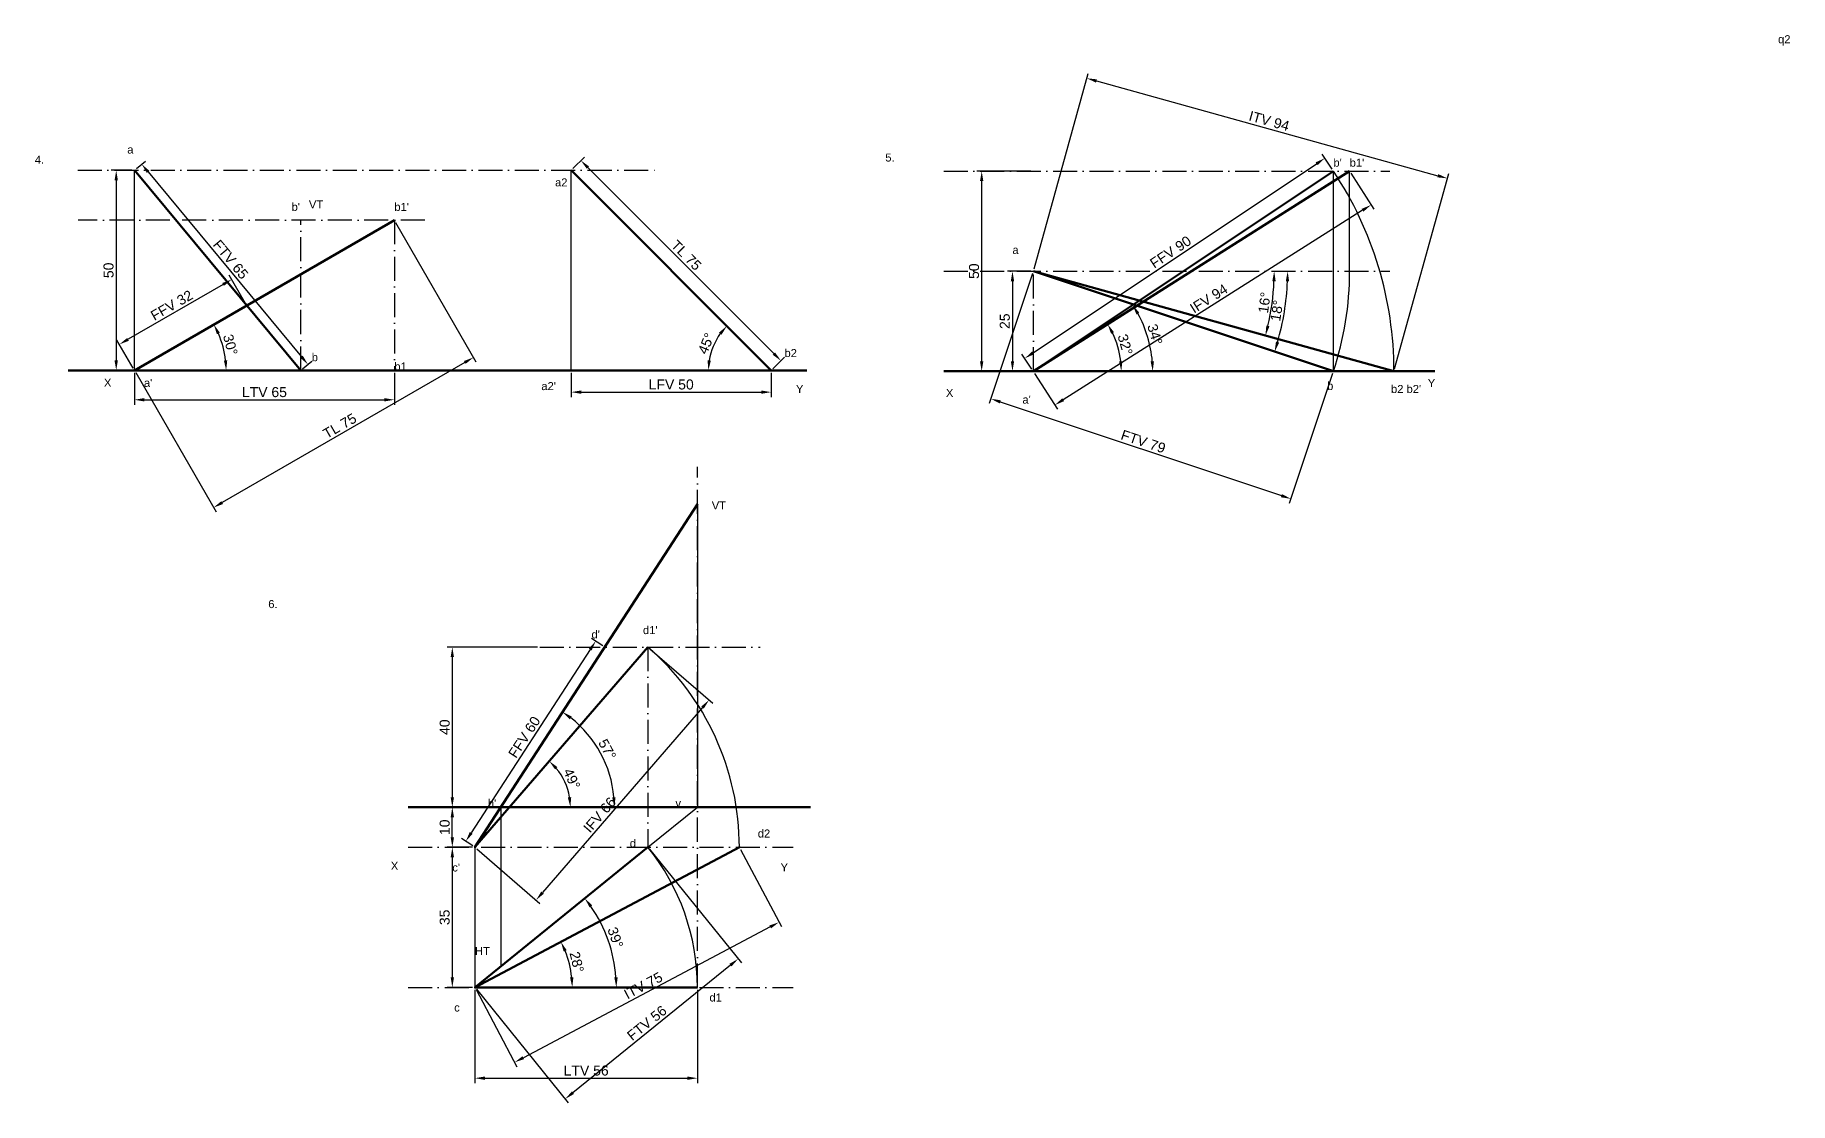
# Model space of a CAD drawing. Header units: millimetres. Extents: x 1097 to 1596, y 1025 to 1725.
# Drawn here: x 1106.7 to 1545.3, y 1025.4 to 1292.1 of the extents above; entities that cross this region are included whole.
import ezdxf

# ---------------------------------------------------------------- set-up
doc = ezdxf.new("R2010")
doc.units = ezdxf.units.MM
doc.header["$LTSCALE"] = 0.5
doc.linetypes.add('ACAD_ISO10W100', pattern=[18, 12, -3, 0, -3])
doc.styles.get("Standard").update_dxf_attribs({"font": 'arial.ttf'})
doc.dimstyles.new('ISO-25', dxfattribs={"dimtxt": 2.5, "dimasz": 2.5, "dimexe": 1.25, "dimexo": 0.625, "dimtad": 1, "dimdec": 0, "dimtxsty": 'Standard', "dimcen": 2.5, "dimadec": 0, "dimazin": 0, "dimtfac": 1, "dimtdec": 0, "dimtmove": 0, "dimatfit": 3, "dimfxl": 1, "dimarcsym": 0})

# ---------------------------------------------------------------- blocks, each defined once
blk = doc.blocks.new('*D107')
at = {"color": 0, "lineweight": -2, "transparency": 16777216}
for p, q in [((1130.95, 1258.34), (1125.76, 1258.34)), ((1127.01, 1255.84), (1127.01, 1210.84)), ((1130.95, 1208.34), (1125.76, 1208.34))]:
    blk.add_line(p, q, dxfattribs=at)
at = {"color": 0, "transparency": 16777216}
for points in [[(1126.59, 1255.84), (1127.42, 1255.84), (1127.01, 1258.34)], [(1126.59, 1210.84), (1127.42, 1210.84), (1127.01, 1208.34)]]:
    blk.add_solid(points, dxfattribs=at)
at = {"layer": 'Defpoints', "color": 0, "transparency": 16777216}
for p in [(1131.57, 1258.34), (1127.01, 1208.34), (1131.57, 1208.34)]:
    blk.add_point(p, dxfattribs=at)
at = {"color": 0, "transparency": 16777216, "insert": (1125.1, 1233.34), "char_height": 2.5, "attachment_point": 5, "rotation": 90}
blk.add_mtext('50', dxfattribs=at)
blk = doc.blocks.new('*D108')
at = {"color": 0, "lineweight": -2, "transparency": 16777216}
for p, q in [((1132.05, 1258.74), (1134.35, 1260.65)), ((1134.99, 1257.92), (1173.32, 1211.77)), ((1173.59, 1208.74), (1175.88, 1210.65))]:
    blk.add_line(p, q, dxfattribs=at)
at = {"color": 0, "transparency": 16777216}
for points in [[(1135.31, 1258.19), (1134.67, 1257.66), (1133.39, 1259.85)], [(1173.64, 1212.04), (1173, 1211.5), (1174.92, 1209.85)]]:
    blk.add_solid(points, dxfattribs=at)
at = {"layer": 'Defpoints', "color": 0, "transparency": 16777216}
for p in [(1131.57, 1258.34), (1173.11, 1208.34), (1174.92, 1209.85)]:
    blk.add_point(p, dxfattribs=at)
at = {"color": 0, "transparency": 16777216, "insert": (1155.62, 1236.06), "char_height": 2.5, "attachment_point": 5, "rotation": 309.7151}
blk.add_mtext('FTV 65', dxfattribs=at)
blk = doc.blocks.new('*D109')
at = {"color": 0, "lineweight": -2, "transparency": 16777216}
blk.add_arc((1290.72, 1208.34), 15.7, 144.1343, 170.8657, dxfattribs=at)
at = {"color": 0, "transparency": 16777216}
for points in [[(1277.68, 1217.81), (1278.31, 1217.27), (1279.62, 1219.44)], [(1275.64, 1210.8), (1274.8, 1210.86), (1275.02, 1208.34)]]:
    blk.add_solid(points, dxfattribs=at)
at = {"layer": 'Defpoints', "color": 0, "transparency": 16777216}
for p in [(1240.72, 1258.34), (1277.12, 1216.19), (1240.72, 1208.34), (1290.72, 1208.34), (1290.72, 1208.34)]:
    blk.add_point(p, dxfattribs=at)
at = {"color": 0, "transparency": 16777216, "insert": (1274.46, 1215.07), "char_height": 2.5, "attachment_point": 5, "rotation": 67.5}
blk.add_mtext('45°', dxfattribs=at)
blk = doc.blocks.new('*D110')
at = {"color": 0, "lineweight": -2, "transparency": 16777216}
blk.add_arc((1131.57, 1208.34), 22.91, 6.2547, 23.7453, dxfattribs=at)
at = {"color": 0, "transparency": 16777216}
for points in [[(1152.17, 1217.38), (1152.92, 1217.75), (1151.42, 1219.8)], [(1154.76, 1210.86), (1153.93, 1210.81), (1154.49, 1208.34)]]:
    blk.add_solid(points, dxfattribs=at)
at = {"layer": 'Defpoints', "color": 0, "transparency": 16777216}
for p in [(1196.52, 1245.84), (1154.14, 1212.32), (1114.98, 1208.34), (1131.57, 1208.34), (1299.6, 1208.34)]:
    blk.add_point(p, dxfattribs=at)
at = {"color": 0, "transparency": 16777216, "insert": (1155.54, 1214.76), "char_height": 2.5, "attachment_point": 5, "rotation": 285}
blk.add_mtext('30°', dxfattribs=at)
blk = doc.blocks.new('*D104')
at = {"color": 0, "lineweight": -2, "transparency": 16777216}
for p, q in [((1241.16, 1258.78), (1244.03, 1261.65)), ((1291.38, 1212.53), (1244.92, 1259)), ((1291.16, 1208.78), (1294.03, 1211.65))]:
    blk.add_line(p, q, dxfattribs=at)
at = {"color": 0, "transparency": 16777216}
for points in [[(1245.21, 1259.29), (1244.62, 1258.7), (1243.15, 1260.77)], [(1291.67, 1212.83), (1291.09, 1212.24), (1293.15, 1210.77)]]:
    blk.add_solid(points, dxfattribs=at)
at = {"layer": 'Defpoints', "color": 0, "transparency": 16777216}
for p in [(1243.15, 1260.77), (1240.72, 1258.34), (1290.72, 1208.34)]:
    blk.add_point(p, dxfattribs=at)
at = {"color": 0, "transparency": 16777216, "insert": (1269.49, 1237.11), "char_height": 2.5, "attachment_point": 5, "rotation": 315}
blk.add_mtext('TL 75', dxfattribs=at)
blk = doc.blocks.new('*D105')
at = {"color": 0, "lineweight": -2, "transparency": 16777216}
for p, q in [((1240.72, 1207.71), (1240.72, 1201.67)), ((1290.72, 1207.71), (1290.72, 1201.67)), ((1243.22, 1202.92), (1288.22, 1202.92))]:
    blk.add_line(p, q, dxfattribs=at)
at = {"color": 0, "transparency": 16777216}
for points in [[(1243.22, 1203.34), (1243.22, 1202.5), (1240.72, 1202.92)], [(1288.22, 1203.34), (1288.22, 1202.5), (1290.72, 1202.92)]]:
    blk.add_solid(points, dxfattribs=at)
at = {"layer": 'Defpoints', "color": 0, "transparency": 16777216}
for p in [(1240.72, 1208.34), (1290.72, 1208.34), (1290.72, 1202.92)]:
    blk.add_point(p, dxfattribs=at)
at = {"color": 0, "transparency": 16777216, "insert": (1265.72, 1204.82), "char_height": 2.5, "attachment_point": 5}
blk.add_mtext('LFV 50', dxfattribs=at)
blk = doc.blocks.new('*D111')
at = {"color": 0, "lineweight": -2, "transparency": 16777216}
for p, q in [((1131.57, 1207.71), (1131.57, 1199.76)), ((1196.52, 1207.71), (1196.52, 1199.76)), ((1134.07, 1201.01), (1194.02, 1201.01))]:
    blk.add_line(p, q, dxfattribs=at)
at = {"color": 0, "transparency": 16777216}
for points in [[(1134.07, 1201.43), (1134.07, 1200.59), (1131.57, 1201.01)], [(1194.02, 1201.43), (1194.02, 1200.59), (1196.52, 1201.01)]]:
    blk.add_solid(points, dxfattribs=at)
at = {"layer": 'Defpoints', "color": 0, "transparency": 16777216}
for p in [(1131.57, 1208.34), (1196.52, 1208.34), (1196.52, 1201.01)]:
    blk.add_point(p, dxfattribs=at)
at = {"color": 0, "transparency": 16777216, "insert": (1164.05, 1202.91), "char_height": 2.5, "attachment_point": 5}
blk.add_mtext('LTV 65', dxfattribs=at)
blk = doc.blocks.new('*D112')
at = {"color": 0, "lineweight": -2, "transparency": 16777216}
for p, q in [((1153.71, 1229.81), (1129.97, 1216.11)), ((1159.33, 1225.09), (1155.25, 1232.15)), ((1131.26, 1208.88), (1127.18, 1215.94))]:
    blk.add_line(p, q, dxfattribs=at)
at = {"color": 0, "transparency": 16777216}
for points in [[(1153.51, 1230.18), (1153.92, 1229.45), (1155.88, 1231.06)], [(1129.77, 1216.47), (1130.18, 1215.75), (1127.81, 1214.86)]]:
    blk.add_solid(points, dxfattribs=at)
at = {"layer": 'Defpoints', "color": 0, "transparency": 16777216}
for p in [(1159.64, 1224.55), (1127.81, 1214.86), (1131.57, 1208.34)]:
    blk.add_point(p, dxfattribs=at)
at = {"color": 0, "transparency": 16777216, "insert": (1140.89, 1224.61), "char_height": 2.5, "attachment_point": 5, "rotation": 30}
blk.add_mtext('FFV 32', dxfattribs=at)
blk = doc.blocks.new('*D106')
at = {"color": 0, "lineweight": -2, "transparency": 16777216}
for p, q in [((1196.84, 1245.3), (1216.92, 1210.51)), ((1131.89, 1207.8), (1151.97, 1173.01)), ((1214.13, 1210.34), (1153.51, 1175.34))]:
    blk.add_line(p, q, dxfattribs=at)
at = {"color": 0, "transparency": 16777216}
for points in [[(1213.93, 1210.7), (1214.34, 1209.98), (1216.3, 1211.59)], [(1153.3, 1175.7), (1153.72, 1174.98), (1151.35, 1174.09)]]:
    blk.add_solid(points, dxfattribs=at)
at = {"layer": 'Defpoints', "color": 0, "transparency": 16777216}
for p in [(1196.52, 1245.84), (1131.57, 1208.34), (1151.35, 1174.09)]:
    blk.add_point(p, dxfattribs=at)
at = {"color": 0, "transparency": 16777216, "insert": (1182.88, 1194.48), "char_height": 2.5, "attachment_point": 5, "rotation": 30}
blk.add_mtext('TL 75', dxfattribs=at)
blk = doc.blocks.new('*D123')
at = {"color": 0, "lineweight": -2, "transparency": 16777216}
for p, q in [((1355.6, 1233.13), (1349.76, 1233.13)), ((1351.01, 1230.63), (1351.01, 1210.63)), ((1355.6, 1208.13), (1349.76, 1208.13))]:
    blk.add_line(p, q, dxfattribs=at)
at = {"color": 0, "transparency": 16777216}
for points in [[(1350.6, 1230.63), (1351.43, 1230.63), (1351.01, 1233.13)], [(1350.6, 1210.63), (1351.43, 1210.63), (1351.01, 1208.13)]]:
    blk.add_solid(points, dxfattribs=at)
at = {"layer": 'Defpoints', "color": 0, "transparency": 16777216}
for p in [(1356.23, 1233.13), (1351.01, 1208.13), (1356.23, 1208.13)]:
    blk.add_point(p, dxfattribs=at)
at = {"color": 0, "transparency": 16777216, "insert": (1349.11, 1220.63), "char_height": 2.5, "attachment_point": 5, "rotation": 90}
blk.add_mtext('25', dxfattribs=at)
blk = doc.blocks.new('*D124')
at = {"color": 0, "lineweight": -2, "transparency": 16777216}
for p, q in [((1355.6, 1258.13), (1342.07, 1258.13)), ((1343.32, 1210.63), (1343.32, 1255.63)), ((1355.6, 1208.13), (1342.07, 1208.13))]:
    blk.add_line(p, q, dxfattribs=at)
at = {"color": 0, "transparency": 16777216}
for points in [[(1342.9, 1255.63), (1343.73, 1255.63), (1343.32, 1258.13)], [(1342.9, 1210.63), (1343.73, 1210.63), (1343.32, 1208.13)]]:
    blk.add_solid(points, dxfattribs=at)
at = {"layer": 'Defpoints', "color": 0, "transparency": 16777216}
for p in [(1343.32, 1258.13), (1356.23, 1258.13), (1356.23, 1208.13)]:
    blk.add_point(p, dxfattribs=at)
at = {"color": 0, "transparency": 16777216, "insert": (1341.41, 1233.13), "char_height": 2.5, "attachment_point": 5, "rotation": 90}
blk.add_mtext('50', dxfattribs=at)
blk = doc.blocks.new('*D125')
at = {"color": 0, "lineweight": -2, "transparency": 16777216}
for p, q in [((1356.17, 1212.73), (1427.01, 1259.96)), ((1430.88, 1258.65), (1428.39, 1262.39)), ((1355.88, 1208.65), (1353.39, 1212.39))]:
    blk.add_line(p, q, dxfattribs=at)
at = {"color": 0, "transparency": 16777216}
for points in [[(1426.77, 1260.31), (1427.24, 1259.61), (1429.09, 1261.35)], [(1355.94, 1213.08), (1356.4, 1212.39), (1354.09, 1211.35)]]:
    blk.add_solid(points, dxfattribs=at)
at = {"layer": 'Defpoints', "color": 0, "transparency": 16777216}
for p in [(1429.09, 1261.35), (1431.23, 1258.13), (1356.23, 1208.13)]:
    blk.add_point(p, dxfattribs=at)
at = {"color": 0, "transparency": 16777216, "insert": (1390.53, 1237.93), "char_height": 2.5, "attachment_point": 5, "rotation": 33.6901}
blk.add_mtext('FFV 90', dxfattribs=at)
blk = doc.blocks.new('*D126')
at = {"color": 0, "lineweight": -2, "transparency": 16777216}
for p, q in [((1435.62, 1257.6), (1441.3, 1248.63)), ((1438.52, 1248.35), (1363.68, 1201.02)), ((1356.56, 1207.6), (1362.24, 1198.63))]:
    blk.add_line(p, q, dxfattribs=at)
at = {"color": 0, "transparency": 16777216}
for points in [[(1438.29, 1248.7), (1438.74, 1248), (1440.63, 1249.68)], [(1363.46, 1201.37), (1363.91, 1200.67), (1361.57, 1199.68)]]:
    blk.add_solid(points, dxfattribs=at)
at = {"layer": 'Defpoints', "color": 0, "transparency": 16777216}
for p in [(1435.29, 1258.13), (1356.23, 1208.13), (1361.57, 1199.68)]:
    blk.add_point(p, dxfattribs=at)
at = {"color": 0, "lineweight": 60, "transparency": 16777216, "insert": (1400.08, 1226.29), "char_height": 2.5, "attachment_point": 5, "rotation": 32.3115}
blk.add_mtext('IFV 94', dxfattribs=at)
blk = doc.blocks.new('*D127')
at = {"color": 0, "lineweight": -2, "transparency": 16777216}
for p, q in [((1356.03, 1232.54), (1345.21, 1200.08)), ((1431.03, 1207.54), (1420.21, 1175.08)), ((1347.98, 1200.48), (1418.23, 1177.06))]:
    blk.add_line(p, q, dxfattribs=at)
at = {"color": 0, "transparency": 16777216}
for points in [[(1348.11, 1200.87), (1347.85, 1200.08), (1345.61, 1201.27)], [(1418.37, 1177.45), (1418.1, 1176.66), (1420.61, 1176.27)]]:
    blk.add_solid(points, dxfattribs=at)
at = {"layer": 'Defpoints', "color": 0, "transparency": 16777216}
for p in [(1356.23, 1233.13), (1431.23, 1208.13), (1420.61, 1176.27)]:
    blk.add_point(p, dxfattribs=at)
at = {"color": 0, "transparency": 16777216, "insert": (1383.71, 1190.57), "char_height": 2.5, "attachment_point": 5, "rotation": 341.5651}
blk.add_mtext('FTV 79', dxfattribs=at)
blk = doc.blocks.new('*D128')
at = {"color": 0, "lineweight": -2, "transparency": 16777216}
for p, q in [((1356.4, 1233.73), (1369.93, 1282.52)), ((1372, 1280.65), (1457.32, 1256.98)), ((1446.53, 1208.73), (1460.06, 1257.52))]:
    blk.add_line(p, q, dxfattribs=at)
at = {"color": 0, "transparency": 16777216}
for points in [[(1372.11, 1281.05), (1371.89, 1280.24), (1369.59, 1281.31)], [(1457.43, 1257.38), (1457.21, 1256.58), (1459.73, 1256.31)]]:
    blk.add_solid(points, dxfattribs=at)
at = {"layer": 'Defpoints', "color": 0, "transparency": 16777216}
for p in [(1459.73, 1256.31), (1356.23, 1233.13), (1446.37, 1208.13)]:
    blk.add_point(p, dxfattribs=at)
at = {"color": 0, "transparency": 16777216, "insert": (1415.17, 1270.65), "char_height": 2.5, "attachment_point": 5, "rotation": 344.4986}
blk.add_mtext('ITV 94', dxfattribs=at)
blk = doc.blocks.new('*D129')
at = {"color": 0, "lineweight": -2, "transparency": 16777216}
blk.add_arc((1356.23, 1233.13), 60.2, 346.8781, 357.6206, dxfattribs=at)
at = {"color": 0, "transparency": 16777216}
for points in [[(1415.96, 1230.64), (1416.8, 1230.62), (1416.43, 1233.13)], [(1415.26, 1219.36), (1414.46, 1219.57), (1414.24, 1217.04)]]:
    blk.add_solid(points, dxfattribs=at)
at = {"layer": 'Defpoints', "color": 0, "transparency": 16777216}
for p in [(1333.88, 1233.13), (1356.23, 1233.13), (1445.37, 1233.13), (1415.45, 1222.33), (1446.37, 1208.13)]:
    blk.add_point(p, dxfattribs=at)
at = {"color": 0, "transparency": 16777216, "insert": (1414, 1225.27), "char_height": 2.5, "attachment_point": 5, "rotation": 82.2493}
blk.add_mtext('16°', dxfattribs=at)
blk = doc.blocks.new('*D130')
at = {"color": 0, "lineweight": -2, "transparency": 16777216}
blk.add_arc((1356.23, 1233.13), 63.57, 343.8185, 357.7465, dxfattribs=at)
at = {"color": 0, "transparency": 16777216}
for points in [[(1419.33, 1230.64), (1420.16, 1230.62), (1419.8, 1233.13)], [(1417.68, 1215.29), (1416.88, 1215.54), (1416.53, 1213.03)]]:
    blk.add_solid(points, dxfattribs=at)
at = {"layer": 'Defpoints', "color": 0, "transparency": 16777216}
for p in [(1333.88, 1233.13), (1356.23, 1233.13), (1445.37, 1233.13), (1418.34, 1219.6), (1431.23, 1208.13)]:
    blk.add_point(p, dxfattribs=at)
at = {"color": 0, "transparency": 16777216, "insert": (1417.1, 1223.25), "char_height": 2.5, "attachment_point": 5, "rotation": 80.7825}
blk.add_mtext('18°', dxfattribs=at)
blk = doc.blocks.new('*D131')
at = {"color": 0, "lineweight": -2, "transparency": 16777216}
blk.add_arc((1356.23, 1208.13), 21.99, 6.5188, 25.7927, dxfattribs=at)
at = {"color": 0, "transparency": 16777216}
for points in [[(1375.66, 1217.5), (1376.39, 1217.9), (1374.81, 1219.88)], [(1378.49, 1210.65), (1377.66, 1210.6), (1378.21, 1208.13)]]:
    blk.add_solid(points, dxfattribs=at)
at = {"layer": 'Defpoints', "color": 0, "transparency": 16777216}
for p in [(1435.29, 1258.13), (1377.83, 1212.24), (1356.23, 1208.13), (1356.23, 1208.13), (1431.23, 1208.13)]:
    blk.add_point(p, dxfattribs=at)
at = {"color": 0, "transparency": 16777216, "insert": (1379.17, 1214.78), "char_height": 2.5, "attachment_point": 5, "rotation": 286.1558}
blk.add_mtext('32°', dxfattribs=at)
blk = doc.blocks.new('*D132')
at = {"color": 0, "lineweight": -2, "transparency": 16777216}
blk.add_arc((1356.23, 1208.13), 29.84, 4.802, 28.8881, dxfattribs=at)
at = {"color": 0, "transparency": 16777216}
for points in [[(1382, 1222.33), (1382.71, 1222.76), (1381.05, 1224.68)], [(1386.38, 1210.65), (1385.54, 1210.61), (1386.07, 1208.13)]]:
    blk.add_solid(points, dxfattribs=at)
at = {"layer": 'Defpoints', "color": 0, "transparency": 16777216}
for p in [(1431.23, 1258.13), (1385.49, 1213.94), (1356.23, 1208.13), (1356.23, 1208.13), (1431.23, 1208.13)]:
    blk.add_point(p, dxfattribs=at)
at = {"color": 0, "transparency": 16777216, "insert": (1386.61, 1217.33), "char_height": 2.5, "attachment_point": 5, "rotation": 286.845}
blk.add_mtext('34°', dxfattribs=at)
blk = doc.blocks.new('*D134')
at = {"color": 0, "lineweight": -2, "transparency": 16777216}
for p, q in [((1216.03, 1089.23), (1209.76, 1089.23)), ((1211.01, 1086.73), (1211.01, 1056.73)), ((1216.03, 1054.23), (1209.76, 1054.23))]:
    blk.add_line(p, q, dxfattribs=at)
at = {"color": 0, "transparency": 16777216}
for points in [[(1210.6, 1086.73), (1211.43, 1086.73), (1211.01, 1089.23)], [(1210.6, 1056.73), (1211.43, 1056.73), (1211.01, 1054.23)]]:
    blk.add_solid(points, dxfattribs=at)
at = {"layer": 'Defpoints', "color": 0, "transparency": 16777216}
for p in [(1216.65, 1089.23), (1211.01, 1054.23), (1216.65, 1054.23)]:
    blk.add_point(p, dxfattribs=at)
at = {"color": 0, "transparency": 16777216, "insert": (1209.11, 1071.73), "char_height": 2.5, "attachment_point": 5, "rotation": 90}
blk.add_mtext('35', dxfattribs=at)
blk = doc.blocks.new('*D135')
at = {"color": 0, "lineweight": -2, "transparency": 16777216}
for p, q in [((1216.03, 1099.23), (1209.76, 1099.23)), ((1211.01, 1091.73), (1211.01, 1096.73)), ((1216.03, 1089.23), (1209.76, 1089.23))]:
    blk.add_line(p, q, dxfattribs=at)
at = {"color": 0, "transparency": 16777216}
for points in [[(1210.6, 1096.73), (1211.43, 1096.73), (1211.01, 1099.23)], [(1210.6, 1091.73), (1211.43, 1091.73), (1211.01, 1089.23)]]:
    blk.add_solid(points, dxfattribs=at)
at = {"layer": 'Defpoints', "color": 0, "transparency": 16777216}
for p in [(1211.01, 1099.23), (1216.65, 1099.23), (1216.65, 1089.23)]:
    blk.add_point(p, dxfattribs=at)
at = {"color": 0, "transparency": 16777216, "insert": (1209.11, 1094.23), "char_height": 2.5, "attachment_point": 5, "rotation": 90}
blk.add_mtext('10', dxfattribs=at)
blk = doc.blocks.new('*D136')
at = {"color": 0, "lineweight": -2, "transparency": 16777216}
for p, q in [((1232.28, 1139.23), (1209.76, 1139.23)), ((1211.01, 1136.73), (1211.01, 1101.73)), ((1232.28, 1099.23), (1209.76, 1099.23))]:
    blk.add_line(p, q, dxfattribs=at)
at = {"color": 0, "transparency": 16777216}
for points in [[(1210.6, 1136.73), (1211.43, 1136.73), (1211.01, 1139.23)], [(1210.6, 1101.73), (1211.43, 1101.73), (1211.01, 1099.23)]]:
    blk.add_solid(points, dxfattribs=at)
at = {"layer": 'Defpoints', "color": 0, "transparency": 16777216}
for p in [(1232.9, 1139.23), (1211.01, 1099.23), (1232.9, 1099.23)]:
    blk.add_point(p, dxfattribs=at)
at = {"color": 0, "transparency": 16777216, "insert": (1209.11, 1119.23), "char_height": 2.5, "attachment_point": 5, "rotation": 90}
blk.add_mtext('40', dxfattribs=at)
blk = doc.blocks.new('*D137')
at = {"color": 0, "lineweight": -2, "transparency": 16777216}
for p, q in [((1260.37, 1138.83), (1276.12, 1125.2)), ((1273.54, 1124.13), (1233.57, 1077.91)), ((1217.13, 1088.83), (1232.88, 1075.2))]:
    blk.add_line(p, q, dxfattribs=at)
at = {"color": 0, "transparency": 16777216}
for points in [[(1273.23, 1124.4), (1273.86, 1123.86), (1275.18, 1126.02)], [(1233.25, 1078.18), (1233.88, 1077.64), (1231.93, 1076.02)]]:
    blk.add_solid(points, dxfattribs=at)
at = {"layer": 'Defpoints', "color": 0, "transparency": 16777216}
for p in [(1259.9, 1139.23), (1216.65, 1089.23), (1231.93, 1076.02)]:
    blk.add_point(p, dxfattribs=at)
at = {"color": 0, "transparency": 16777216, "insert": (1247.85, 1097.33), "char_height": 2.5, "attachment_point": 5, "rotation": 49.143}
blk.add_mtext('IFV 66', dxfattribs=at)
blk = doc.blocks.new('*D138')
at = {"color": 0, "lineweight": -2, "transparency": 16777216}
for p, q in [((1248.6, 1139.58), (1245.79, 1141.4)), ((1245.48, 1138.62), (1215.73, 1092.81)), ((1216.13, 1089.58), (1213.32, 1091.4))]:
    blk.add_line(p, q, dxfattribs=at)
at = {"color": 0, "transparency": 16777216}
for points in [[(1245.13, 1138.85), (1245.83, 1138.39), (1246.84, 1140.72)], [(1215.38, 1093.04), (1216.08, 1092.59), (1214.37, 1090.72)]]:
    blk.add_solid(points, dxfattribs=at)
at = {"layer": 'Defpoints', "color": 0, "transparency": 16777216}
for p in [(1249.13, 1139.23), (1214.37, 1090.72), (1216.65, 1089.23)]:
    blk.add_point(p, dxfattribs=at)
at = {"color": 0, "transparency": 16777216, "insert": (1229.01, 1116.75), "char_height": 2.5, "attachment_point": 5, "rotation": 57}
blk.add_mtext('FFV 60', dxfattribs=at)
blk = doc.blocks.new('*D139')
at = {"color": 0, "lineweight": -2, "transparency": 16777216}
blk.add_arc((1225.3, 1099.23), 15.21, 9.4271, 39.7159, dxfattribs=at)
at = {"color": 0, "transparency": 16777216}
for points in [[(1236.71, 1108.66), (1237.3, 1109.25), (1235.25, 1110.74)], [(1240.73, 1101.76), (1239.89, 1101.69), (1240.52, 1099.23)]]:
    blk.add_solid(points, dxfattribs=at)
at = {"layer": 'Defpoints', "color": 0, "transparency": 16777216}
for p in [(1259.9, 1139.23), (1239.9, 1103.52), (1200.01, 1099.23), (1300.56, 1099.23), (1216.65, 1089.23)]:
    blk.add_point(p, dxfattribs=at)
at = {"color": 0, "transparency": 16777216, "insert": (1240.87, 1106.35), "char_height": 2.5, "attachment_point": 5, "rotation": 294.5715}
blk.add_mtext('49°', dxfattribs=at)
blk = doc.blocks.new('*D140')
at = {"color": 0, "lineweight": -2, "transparency": 16777216}
blk.add_arc((1223.15, 1099.23), 28.36, 5.0531, 51.9469, dxfattribs=at)
at = {"color": 0, "transparency": 16777216}
for points in [[(1240.38, 1121.22), (1240.87, 1121.9), (1238.59, 1123.02)], [(1251.81, 1101.75), (1250.98, 1101.71), (1251.5, 1099.23)]]:
    blk.add_solid(points, dxfattribs=at)
at = {"layer": 'Defpoints', "color": 0, "transparency": 16777216}
for p in [(1272.29, 1174.9), (1249.96, 1108.47), (1200.01, 1099.23), (1300.56, 1099.23), (1216.65, 1089.23)]:
    blk.add_point(p, dxfattribs=at)
at = {"color": 0, "transparency": 16777216, "insert": (1249.73, 1113.67), "char_height": 2.5, "attachment_point": 5, "rotation": 298.5}
blk.add_mtext('57°', dxfattribs=at)
blk = doc.blocks.new('*D141')
at = {"color": 0, "lineweight": -2, "transparency": 16777216}
blk.add_arc((1216.65, 1054.23), 24.33, 5.8895, 22.009, dxfattribs=at)
at = {"color": 0, "transparency": 16777216}
for points in [[(1238.84, 1063.18), (1239.59, 1063.53), (1238.16, 1065.62)], [(1241.27, 1056.75), (1240.44, 1056.71), (1240.99, 1054.23)]]:
    blk.add_solid(points, dxfattribs=at)
at = {"layer": 'Defpoints', "color": 0, "transparency": 16777216}
for p in [(1282.94, 1089.33), (1240.67, 1058.17), (1216.65, 1054.23), (1216.65, 1054.23), (1272.29, 1054.23)]:
    blk.add_point(p, dxfattribs=at)
at = {"color": 0, "transparency": 16777216, "insert": (1242.11, 1060.56), "char_height": 2.5, "attachment_point": 5, "rotation": 283.9493}
blk.add_mtext('28°', dxfattribs=at)
blk = doc.blocks.new('*D142')
at = {"color": 0, "lineweight": -2, "transparency": 16777216}
blk.add_arc((1216.65, 1054.23), 35.35, 4.0526, 34.9317, dxfattribs=at)
at = {"color": 0, "transparency": 16777216}
for points in [[(1245.31, 1074.23), (1245.97, 1074.73), (1244.13, 1076.48)], [(1252.34, 1056.75), (1251.5, 1056.72), (1252.01, 1054.23)]]:
    blk.add_solid(points, dxfattribs=at)
at = {"layer": 'Defpoints', "color": 0, "transparency": 16777216}
for p in [(1259.9, 1089.23), (1251.1, 1062.18), (1216.65, 1054.23), (1216.65, 1054.23), (1272.29, 1054.23)]:
    blk.add_point(p, dxfattribs=at)
at = {"color": 0, "transparency": 16777216, "insert": (1251.77, 1066.67), "char_height": 2.5, "attachment_point": 5, "rotation": 289.4921}
blk.add_mtext('39°', dxfattribs=at)
blk = doc.blocks.new('*D143')
at = {"color": 0, "lineweight": -2, "transparency": 16777216}
for p, q in [((1260.29, 1088.75), (1283.25, 1060.39)), ((1280.52, 1059.79), (1241.16, 1027.93)), ((1217.05, 1053.75), (1240, 1025.39))]:
    blk.add_line(p, q, dxfattribs=at)
at = {"color": 0, "transparency": 16777216}
for points in [[(1280.26, 1060.11), (1280.78, 1059.46), (1282.46, 1061.36)], [(1240.9, 1028.25), (1241.42, 1027.61), (1239.22, 1026.36)]]:
    blk.add_solid(points, dxfattribs=at)
at = {"layer": 'Defpoints', "color": 0, "transparency": 16777216}
for p in [(1259.9, 1089.23), (1216.65, 1054.23), (1239.22, 1026.36)]:
    blk.add_point(p, dxfattribs=at)
at = {"color": 0, "transparency": 16777216, "insert": (1259.64, 1045.34), "char_height": 2.5, "attachment_point": 5, "rotation": 38.9842}
blk.add_mtext('FTV 56', dxfattribs=at)
blk = doc.blocks.new('*D144')
at = {"color": 0, "lineweight": -2, "transparency": 16777216}
for p, q in [((1283.05, 1088.68), (1293.26, 1069.41)), ((1290.46, 1069.34), (1228.78, 1036.68)), ((1216.95, 1053.68), (1227.15, 1034.41))]:
    blk.add_line(p, q, dxfattribs=at)
at = {"color": 0, "transparency": 16777216}
for points in [[(1290.27, 1069.71), (1290.66, 1068.98), (1292.67, 1070.51)], [(1228.58, 1037.05), (1228.97, 1036.31), (1226.57, 1035.51)]]:
    blk.add_solid(points, dxfattribs=at)
at = {"layer": 'Defpoints', "color": 0, "transparency": 16777216}
for p in [(1282.76, 1089.23), (1216.65, 1054.23), (1226.57, 1035.51)]:
    blk.add_point(p, dxfattribs=at)
at = {"color": 0, "transparency": 16777216, "insert": (1258.73, 1054.69), "char_height": 2.5, "attachment_point": 5, "rotation": 27.8986}
blk.add_mtext('ITV 75', dxfattribs=at)
blk = doc.blocks.new('*D145')
at = {"color": 0, "lineweight": -2, "transparency": 16777216}
for p, q in [((1216.65, 1053.61), (1216.65, 1030.3)), ((1272.29, 1053.61), (1272.29, 1030.3)), ((1219.15, 1031.55), (1269.79, 1031.55))]:
    blk.add_line(p, q, dxfattribs=at)
at = {"color": 0, "transparency": 16777216}
for points in [[(1219.15, 1031.97), (1219.15, 1031.13), (1216.65, 1031.55)], [(1269.79, 1031.97), (1269.79, 1031.13), (1272.29, 1031.55)]]:
    blk.add_solid(points, dxfattribs=at)
at = {"layer": 'Defpoints', "color": 0, "transparency": 16777216}
for p in [(1216.65, 1054.23), (1272.29, 1054.23), (1272.29, 1031.55)]:
    blk.add_point(p, dxfattribs=at)
at = {"color": 0, "transparency": 16777216, "insert": (1244.47, 1033.45), "char_height": 2.5, "attachment_point": 5}
blk.add_mtext('LTV 56', dxfattribs=at)

msp = doc.modelspace()

# ---------------------------------------------------------------- linework, layer by layer
at = {"color": 1, "linetype": 'ACAD_ISO10W100'}
for p, q in [((1117.44, 1258.34), (1261.9, 1258.34)), ((1333.88, 1258.13), (1445.37, 1258.13)), ((1204.12, 1245.84), (1117.5, 1245.84)), ((1173.11, 1208.34), (1173.11, 1245.84)), ((1196.52, 1245.84), (1196.52, 1208.34)), ((1333.88, 1233.13), (1445.37, 1233.13)), ((1356.23, 1208.13), (1356.23, 1233.13)), ((1272.29, 1054.23), (1272.29, 1184.23)), ((1232.9, 1139.23), (1287.97, 1139.23)), ((1259.9, 1139.23), (1259.9, 1089.23)), ((1200.01, 1089.23), (1296.17, 1089.23)), ((1200.01, 1054.23), (1296.17, 1054.23))]:
    msp.add_line(p, q, dxfattribs=at)
for p, q in [((1131.57, 1208.34), (1131.57, 1258.34)), ((1240.72, 1208.34), (1240.72, 1258.34)), ((1431.23, 1208.13), (1431.23, 1258.13)), ((1435.29, 1233.13), (1435.29, 1258.13)), ((1272.29, 1174.9), (1272.29, 1099.23)), ((1223.15, 1099.23), (1223.15, 1059.49)), ((1259.9, 1089.23), (1272.29, 1099.23)), ((1216.65, 1089.23), (1216.65, 1054.23))]:
    msp.add_line(p, q)
at = {"lineweight": 70}
for p, q in [((1131.57, 1258.34), (1173.11, 1208.34)), ((1290.72, 1208.34), (1240.72, 1258.34)), ((1435.29, 1258.13), (1356.23, 1208.13)), ((1431.23, 1258.13), (1356.23, 1208.13)), ((1131.57, 1208.34), (1196.52, 1245.84)), ((1356.23, 1233.13), (1431.23, 1208.13)), ((1356.23, 1233.13), (1446.37, 1208.13)), ((1131.57, 1208.34), (1196.52, 1208.34)), ((1240.72, 1208.34), (1290.72, 1208.34)), ((1216.65, 1089.23), (1272.29, 1174.9)), ((1216.65, 1089.23), (1259.9, 1139.23)), ((1216.65, 1054.23), (1282.94, 1089.33)), ((1259.9, 1089.23), (1216.65, 1054.23)), ((1216.65, 1054.23), (1272.29, 1054.23))]:
    msp.add_line(p, q, dxfattribs=at)
at = {"lineweight": 50}
for p, q in [((1114.98, 1208.34), (1299.6, 1208.34)), ((1333.88, 1208.13), (1456.55, 1208.13)), ((1200.01, 1099.23), (1300.56, 1099.23))]:
    msp.add_line(p, q, dxfattribs=at)
at = {"lineweight": 60}
msp.add_line((1356.23, 1208.13), (1431.23, 1208.13), dxfattribs=at)
for centre, radius, start, end in [((1356.23, 1208.13), 90.14, 0, 33.6901), ((1356.23, 1233.13), 79.06, 341.5651, 0), ((1216.65, 1089.23), 66.11, 360, 49.143), ((1216.65, 1054.23), 55.63, 0, 38.9842)]:
    msp.add_arc(centre, radius, start, end)

# ---------------------------------------------------------------- texts
for s, p in [('q2', (1542.36, 1290.07)), ('a', (1129.77, 1262.51)), ('4.', (1106.67, 1259.99)), ('5.', (1319.23, 1260.52)), ("b'", (1431.23, 1259.24)), ("b1'", (1435.29, 1259.24)), ('a2', (1236.69, 1254.31)), ("b'", (1170.84, 1248.19)), ('VT', (1175.17, 1248.79)), ("b1'", (1196.52, 1248.19)), ('a', (1351.01, 1237.44)), ('b', (1175.88, 1210.65)), ('b2', (1294.03, 1211.68)), ('X', (1123.94, 1204.28)), ("a'", (1133.94, 1204.24)), ('b1', (1196.52, 1208.34)), ('Y', (1454.81, 1204.2)), ("a2'", (1233.26, 1203.43)), ('Y', (1296.9, 1202.71)), ('X', (1334.38, 1201.72)), ("a'", (1353.5, 1200.05)), ('b', (1429.66, 1203.48)), ("b2 b2'", (1445.62, 1202.71)), ('VT', (1275.86, 1173.61)), ('6.', (1165.01, 1148.98)), ("d'", (1245.79, 1141.4)), ("d1'", (1258.66, 1142.48)), ("h'", (1219.9, 1099.23)), ('v', (1266.78, 1099.23)), ('d2', (1287.36, 1091.67)), ('d', (1255.37, 1089.23)), ('X', (1195.64, 1083.61)), ("c'", (1211.01, 1083.18)), ('Y', (1293.06, 1083.22)), ('HT', (1216.65, 1062.33)), ('d1', (1275.28, 1050.71)), ('c', (1211.49, 1048.2))]:
    msp.add_text(s, height=2).set_placement(p)

# ---------------------------------------------------------------- dimensions: what is measured, and where the dimension line sits
for p1, p2, distance, text, picture, middle in [((1356.23, 1233.13), (1446.37, 1208.13), 50, 'ITV <>', '*D128', (1415.17, 1270.65)), ((1131.57, 1258.34), (1173.11, 1208.34), 2.36, 'FTV <>', '*D108', (1155.62, 1236.06)), ((1290.72, 1208.34), (1240.72, 1258.34), -3.43, 'TL 75', '*D104', (1269.49, 1237.11)), ((1356.23, 1208.13), (1431.23, 1258.13), 3.86, 'FFV <>', '*D125', (1390.53, 1237.93)), ((1196.52, 1245.84), (1131.57, 1208.34), 39.55, 'TL <>', '*D106', (1182.88, 1194.48)), ((1356.23, 1233.13), (1431.23, 1208.13), -33.59, 'FTV <>', '*D127', (1383.71, 1190.57)), ((1159.64, 1224.55), (1131.57, 1208.34), -7.53, 'FFV <>', '*D112', (1140.89, 1224.61)), ((1249.13, 1139.23), (1216.65, 1089.23), -2.72, 'FFV <>', '*D138', (1229.01, 1116.75)), ((1259.9, 1089.23), (1216.65, 1054.23), 35.86, 'FTV <>', '*D143', (1259.64, 1045.34)), ((1282.76, 1089.23), (1216.65, 1054.23), 21.18, 'ITV <>', '*D144', (1258.73, 1054.69))]:
    dim = msp.add_aligned_dim(p1=p1, p2=p2, distance=distance, text=text, dimstyle='ISO-25')
    dim.commit()
    dim.dimension.update_dxf_attribs({"geometry": picture, "text_midpoint": middle})
for p1, p2, distance, picture, middle in [((1131.57, 1258.34), (1131.57, 1208.34), -4.57, '*D107', (1125.1, 1233.34)), ((1356.23, 1208.13), (1356.23, 1258.13), 12.91, '*D124', (1341.41, 1233.13)), ((1356.23, 1233.13), (1356.23, 1208.13), -5.21, '*D123', (1349.11, 1220.63)), ((1232.9, 1139.23), (1232.9, 1099.23), -21.89, '*D136', (1209.11, 1119.23)), ((1216.65, 1089.23), (1216.65, 1099.23), 5.64, '*D135', (1209.11, 1094.23)), ((1216.65, 1089.23), (1216.65, 1054.23), -5.64, '*D134', (1209.11, 1071.73))]:
    dim = msp.add_aligned_dim(p1=p1, p2=p2, distance=distance, dimstyle='ISO-25')
    dim.commit()
    dim.dimension.update_dxf_attribs({"geometry": picture, "text_midpoint": middle})
for base, line1, line2, picture, middle in [((1277.12, 1216.19), ((1240.72, 1208.34), (1290.72, 1208.34)), ((1290.72, 1208.34), (1240.72, 1258.34)), '*D109', (1274.46, 1215.07)), ((1377.83, 1212.24), ((1435.29, 1258.13), (1356.23, 1208.13)), ((1356.23, 1208.13), (1431.23, 1208.13)), '*D131', (1379.17, 1214.78)), ((1385.49, 1213.94), ((1431.23, 1258.13), (1356.23, 1208.13)), ((1356.23, 1208.13), (1431.23, 1208.13)), '*D132', (1386.61, 1217.33)), ((1154.14, 1212.32), ((1114.98, 1208.34), (1299.6, 1208.34)), ((1131.57, 1208.34), (1196.52, 1245.84)), '*D110', (1155.54, 1214.76)), ((1415.45, 1222.33), ((1356.23, 1233.13), (1446.37, 1208.13)), ((1333.88, 1233.13), (1445.37, 1233.13)), '*D129', (1414, 1225.27)), ((1418.34, 1219.6), ((1356.23, 1233.13), (1431.23, 1208.13)), ((1333.88, 1233.13), (1445.37, 1233.13)), '*D130', (1417.1, 1223.25)), ((1249.96, 1108.47), ((1216.65, 1089.23), (1272.29, 1174.9)), ((1200.01, 1099.23), (1300.56, 1099.23)), '*D140', (1249.73, 1113.67)), ((1239.9, 1103.52), ((1216.65, 1089.23), (1259.9, 1139.23)), ((1200.01, 1099.23), (1300.56, 1099.23)), '*D139', (1240.87, 1106.35)), ((1240.67, 1058.17), ((1216.65, 1054.23), (1282.94, 1089.33)), ((1216.65, 1054.23), (1272.29, 1054.23)), '*D141', (1242.11, 1060.56)), ((1251.1, 1062.18), ((1259.9, 1089.23), (1216.65, 1054.23)), ((1216.65, 1054.23), (1272.29, 1054.23)), '*D142', (1251.77, 1066.67))]:
    dim = msp.add_angular_dim_2l(base=base, line1=line1, line2=line2, dimstyle='ISO-25')
    dim.commit()
    dim.dimension.update_dxf_attribs({"geometry": picture, "text_midpoint": middle})
dim = msp.add_aligned_dim(p1=(1435.29, 1258.13), p2=(1356.23, 1208.13), distance=10, text='IFV <>', dimstyle='ISO-25', dxfattribs=at)
dim.commit()
dim.dimension.update_dxf_attribs({"geometry": '*D126', "text_midpoint": (1400.08, 1226.29)})
for base, p1, p2, text, picture, middle in [((1196.52, 1201.01), (1131.57, 1208.34), (1196.52, 1208.34), 'LTV <>', '*D111', (1164.05, 1202.91)), ((1290.72, 1202.92), (1240.72, 1208.34), (1290.72, 1208.34), 'LFV <>', '*D105', (1265.72, 1204.82)), ((1272.29, 1031.55), (1216.65, 1054.23), (1272.29, 1054.23), 'LTV <>', '*D145', (1244.47, 1033.45))]:
    dim = msp.add_linear_dim(base=base, p1=p1, p2=p2, text=text, dimstyle='ISO-25')
    dim.commit()
    dim.dimension.update_dxf_attribs({"geometry": picture, "text_midpoint": middle})
dim = msp.add_linear_dim(base=(1231.93, 1076.02), p1=(1259.9, 1139.23), p2=(1216.65, 1089.23), angle=229.143, text='IFV <>', dimstyle='ISO-25')
dim.commit()
dim.dimension.update_dxf_attribs({"geometry": '*D137', "text_midpoint": (1249.29, 1096.09), "dimtype": 161})

doc.saveas('drawing.dxf')
